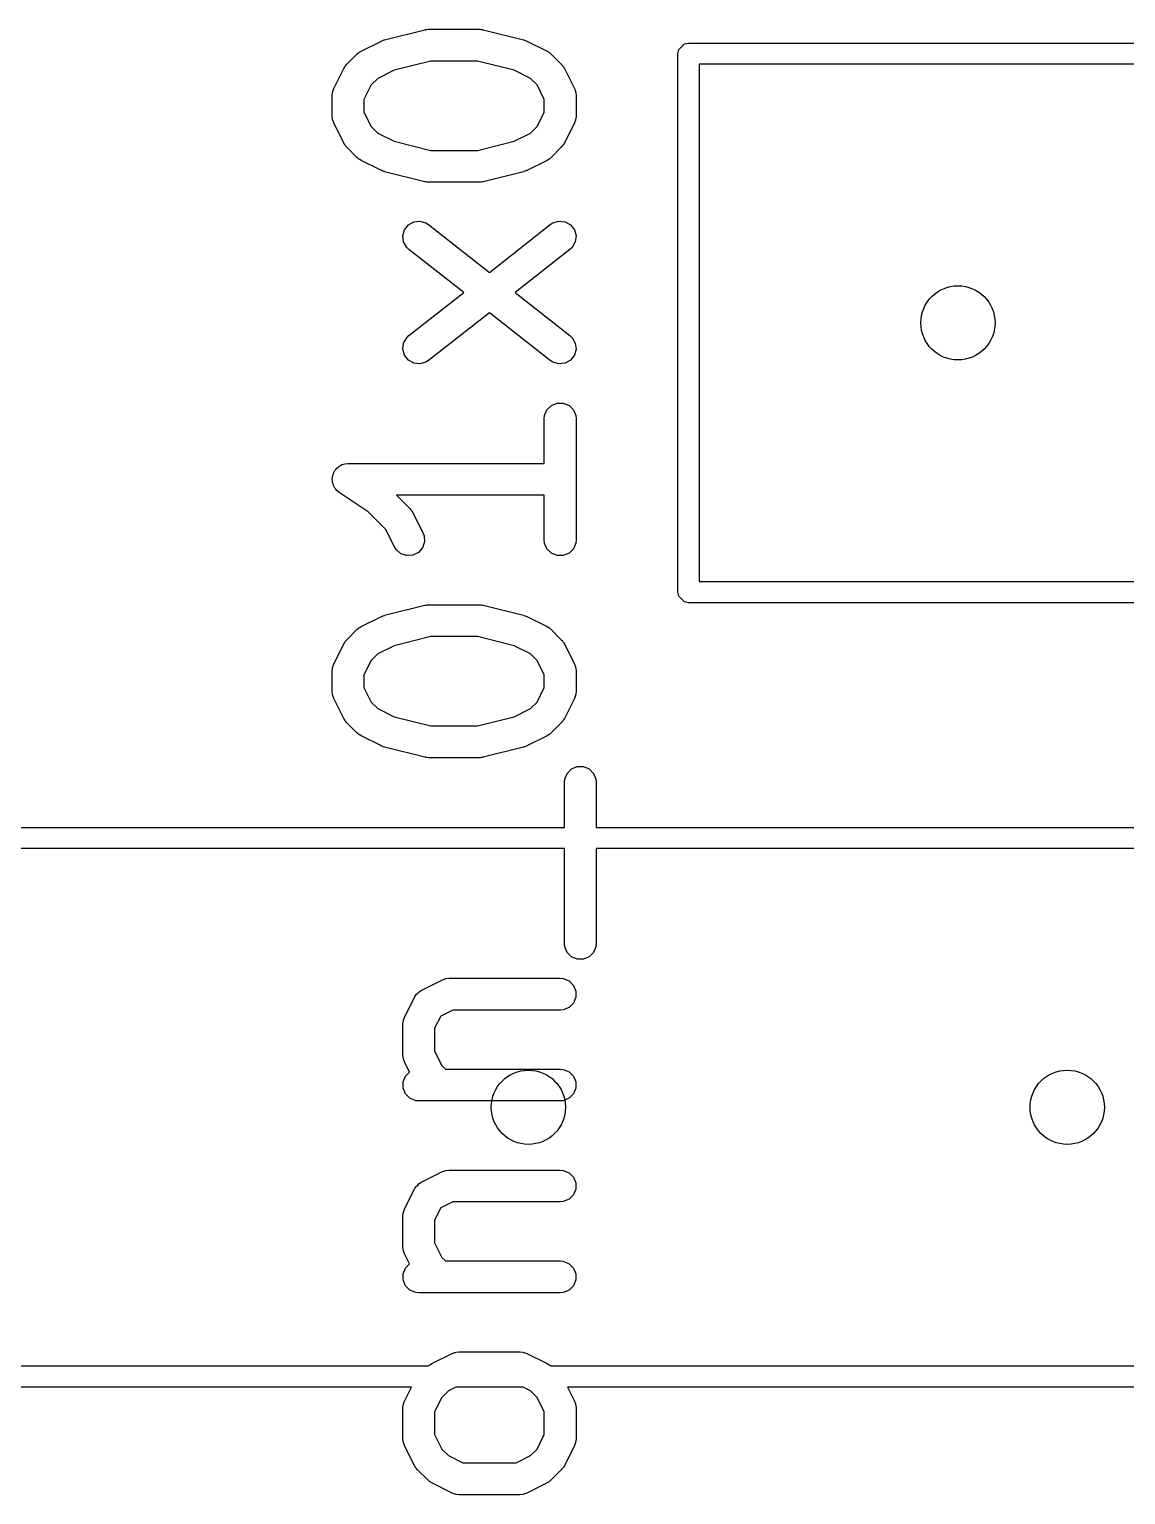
# Model space of a CAD drawing. Extents: x 2.08 to 4.63, y -4.92 to -2.81.
# Drawn here: x 2.9042 to 3.1077, y -4.7373 to -4.4652 of the extents above; entities that cross this region are included whole.
import ezdxf

# ---------------------------------------------------------------- set-up
doc = ezdxf.new("R2010")
doc.units = 0
doc.header["$MEASUREMENT"] = 0
doc.layers.add('BLACK', color=7, linetype='CONTINUOUS')

msp = doc.modelspace()

# ---------------------------------------------------------------- linework, layer by layer
at = {"layer": 'BLACK', "linetype": 'CONTINUOUS'}
for p, q in [((2.97016, -4.46714), (2.97766, -4.46526)), ((2.97766, -4.46526), (2.97776, -4.46525)), ((2.97776, -4.46525), (2.9778, -4.46523)), ((2.9778, -4.46523), (2.97802, -4.46521)), ((2.97802, -4.46521), (2.97823, -4.46518)), ((2.97823, -4.46518), (2.97828, -4.46519)), ((2.97828, -4.46519), (2.97838, -4.46518)), ((2.97838, -4.46518), (2.98775, -4.46518)), ((2.98775, -4.46518), (2.98785, -4.46519)), ((2.98785, -4.46519), (2.98789, -4.46518)), ((2.98789, -4.46518), (2.98811, -4.46521)), ((2.98811, -4.46521), (2.98833, -4.46523)), ((2.98833, -4.46523), (2.98837, -4.46525)), ((2.98837, -4.46525), (2.98847, -4.46526)), ((2.98847, -4.46526), (2.99597, -4.46714)), ((2.96581, -4.46924), (2.96956, -4.46736)), ((2.96956, -4.46736), (2.9696, -4.46735)), ((2.9696, -4.46735), (2.96962, -4.46733)), ((2.96962, -4.46733), (2.96986, -4.46725)), ((2.96986, -4.46725), (2.9701, -4.46716)), ((2.9701, -4.46716), (2.97012, -4.46715)), ((2.97012, -4.46715), (2.97016, -4.46714)), ((2.99597, -4.46714), (2.99601, -4.46715)), ((2.99601, -4.46715), (2.99603, -4.46716)), ((2.99603, -4.46716), (2.99627, -4.46725)), ((2.99627, -4.46725), (2.99651, -4.46733)), ((2.99651, -4.46733), (2.99653, -4.46735)), ((2.99653, -4.46735), (2.99657, -4.46736)), ((2.99657, -4.46736), (3.00032, -4.46924)), ((3.02476, -4.46893), (3.02582, -4.46787)), ((3.02582, -4.46787), (3.02657, -4.46772)), ((3.02657, -4.46772), (3.26556, -4.46772)), ((2.96317, -4.47167), (2.96504, -4.46979)), ((2.96504, -4.46979), (2.96527, -4.4696)), ((2.96527, -4.4696), (2.96532, -4.46955)), ((2.96532, -4.46955), (2.96541, -4.46949)), ((2.96541, -4.46949), (2.96549, -4.46942)), ((2.96549, -4.46942), (2.96556, -4.46939)), ((2.96556, -4.46939), (2.96581, -4.46924)), ((3.00032, -4.46924), (3.00057, -4.46939)), ((3.00057, -4.46939), (3.00064, -4.46942)), ((3.00064, -4.46942), (3.00072, -4.46949)), ((3.00072, -4.46949), (3.00081, -4.46955)), ((3.00081, -4.46955), (3.00086, -4.4696)), ((3.00086, -4.4696), (3.00109, -4.46979)), ((3.00109, -4.46979), (3.00296, -4.47167)), ((3.02461, -4.46969), (3.02476, -4.46893)), ((3.02461, -4.56969), (3.02461, -4.46969)), ((2.96074, -4.47618), (2.96261, -4.47243)), ((2.96261, -4.47243), (2.96277, -4.47218)), ((2.96277, -4.47218), (2.9628, -4.47211)), ((2.9628, -4.47211), (2.96286, -4.47203)), ((2.96286, -4.47203), (2.96292, -4.47194)), ((2.96292, -4.47194), (2.96298, -4.47189)), ((2.96298, -4.47189), (2.96317, -4.47167)), ((2.97191, -4.47279), (2.96888, -4.47431)), ((2.97874, -4.47108), (2.97191, -4.47279)), ((2.98739, -4.47108), (2.97874, -4.47108)), ((2.99422, -4.47279), (2.98739, -4.47108)), ((2.99725, -4.47431), (2.99422, -4.47279)), ((3.00296, -4.47167), (3.00315, -4.47189)), ((3.00315, -4.47189), (3.00321, -4.47194)), ((3.00321, -4.47194), (3.00326, -4.47203)), ((3.00326, -4.47203), (3.00333, -4.47211)), ((3.00333, -4.47211), (3.00336, -4.47218)), ((3.00336, -4.47218), (3.00352, -4.47243)), ((3.00352, -4.47243), (3.00539, -4.47618)), ((3.19079, -4.47165), (3.02854, -4.47165)), ((3.02854, -4.47165), (3.02854, -4.56772)), ((2.96053, -4.47672), (2.96074, -4.47618)), ((2.96768, -4.4755), (2.96633, -4.4782)), ((2.96888, -4.47431), (2.96768, -4.4755)), ((2.99845, -4.4755), (2.99725, -4.47431)), ((2.9998, -4.4782), (2.99845, -4.4755)), ((3.00539, -4.47618), (3.0056, -4.47672)), ((2.96043, -4.4775), (2.96048, -4.47693)), ((2.96043, -4.48125), (2.96043, -4.4775)), ((2.96048, -4.47693), (2.96052, -4.47683)), ((2.96052, -4.47683), (2.96053, -4.47672)), ((2.96633, -4.4782), (2.96633, -4.48056)), ((2.9998, -4.48056), (2.9998, -4.4782)), ((3.0056, -4.47672), (3.0056, -4.47683)), ((3.0056, -4.47683), (3.00564, -4.47693)), ((3.00564, -4.47693), (3.0057, -4.4775)), ((3.0057, -4.4775), (3.0057, -4.48125)), ((2.96048, -4.48183), (2.96043, -4.48125)), ((2.96052, -4.48193), (2.96048, -4.48183)), ((2.96633, -4.48056), (2.96768, -4.48325)), ((2.99845, -4.48325), (2.9998, -4.48056)), ((3.00564, -4.48183), (3.0056, -4.48193)), ((3.0057, -4.48125), (3.00564, -4.48183)), ((2.96053, -4.48203), (2.96052, -4.48193)), ((2.96074, -4.48257), (2.96053, -4.48203)), ((2.96261, -4.48632), (2.96074, -4.48257)), ((2.96768, -4.48325), (2.96888, -4.48445)), ((2.96888, -4.48445), (2.97191, -4.48597)), ((2.99422, -4.48597), (2.99725, -4.48445)), ((2.99725, -4.48445), (2.99845, -4.48325)), ((3.00539, -4.48257), (3.00352, -4.48632)), ((3.0056, -4.48203), (3.00539, -4.48257)), ((3.0056, -4.48193), (3.0056, -4.48203)), ((2.96277, -4.48657), (2.96261, -4.48632)), ((2.9628, -4.48664), (2.96277, -4.48657)), ((2.96286, -4.48672), (2.9628, -4.48664)), ((2.96292, -4.48681), (2.96286, -4.48672)), ((2.96298, -4.48686), (2.96292, -4.48681)), ((2.96317, -4.48709), (2.96298, -4.48686)), ((2.96504, -4.48896), (2.96317, -4.48709)), ((2.97191, -4.48597), (2.97874, -4.48767)), ((2.98739, -4.48767), (2.99422, -4.48597)), ((3.00296, -4.48709), (3.00109, -4.48896)), ((3.00315, -4.48686), (3.00296, -4.48709)), ((3.00321, -4.48681), (3.00315, -4.48686)), ((3.00326, -4.48672), (3.00321, -4.48681)), ((3.00333, -4.48664), (3.00326, -4.48672)), ((3.00336, -4.48657), (3.00333, -4.48664)), ((3.00352, -4.48632), (3.00336, -4.48657)), ((2.96527, -4.48915), (2.96504, -4.48896)), ((2.96532, -4.48921), (2.96527, -4.48915)), ((2.96541, -4.48927), (2.96532, -4.48921)), ((2.96549, -4.48933), (2.96541, -4.48927)), ((2.96556, -4.48936), (2.96549, -4.48933)), ((2.96581, -4.48952), (2.96556, -4.48936)), ((2.96956, -4.49139), (2.96581, -4.48952)), ((2.97874, -4.48767), (2.98739, -4.48767)), ((3.00032, -4.48952), (2.99657, -4.49139)), ((3.00057, -4.48936), (3.00032, -4.48952)), ((3.00064, -4.48933), (3.00057, -4.48936)), ((3.00072, -4.48927), (3.00064, -4.48933)), ((3.00081, -4.48921), (3.00072, -4.48927)), ((3.00086, -4.48915), (3.00081, -4.48921)), ((3.00109, -4.48896), (3.00086, -4.48915)), ((2.9696, -4.49141), (2.96956, -4.49139)), ((2.96962, -4.49142), (2.9696, -4.49141)), ((2.96986, -4.49151), (2.96962, -4.49142)), ((2.9701, -4.4916), (2.96986, -4.49151)), ((2.97012, -4.4916), (2.9701, -4.4916)), ((2.97016, -4.49162), (2.97012, -4.4916)), ((2.97766, -4.49349), (2.97016, -4.49162)), ((2.99597, -4.49162), (2.98847, -4.49349)), ((2.99601, -4.4916), (2.99597, -4.49162)), ((2.99603, -4.4916), (2.99601, -4.4916)), ((2.99627, -4.49151), (2.99603, -4.4916)), ((2.99651, -4.49142), (2.99627, -4.49151)), ((2.99653, -4.49141), (2.99651, -4.49142)), ((2.99657, -4.49139), (2.99653, -4.49141)), ((2.97776, -4.49351), (2.97766, -4.49349)), ((2.9778, -4.49352), (2.97776, -4.49351)), ((2.97802, -4.49354), (2.9778, -4.49352)), ((2.97823, -4.49358), (2.97802, -4.49354)), ((2.97828, -4.49357), (2.97823, -4.49358)), ((2.97838, -4.49358), (2.97828, -4.49357)), ((2.98775, -4.49358), (2.97838, -4.49358)), ((2.98785, -4.49357), (2.98775, -4.49358)), ((2.98789, -4.49358), (2.98785, -4.49357)), ((2.98811, -4.49354), (2.98789, -4.49358)), ((2.98833, -4.49352), (2.98811, -4.49354)), ((2.98837, -4.49351), (2.98833, -4.49352)), ((2.98847, -4.49349), (2.98837, -4.49351)), ((2.97559, -4.50094), (2.97673, -4.50081)), ((2.97673, -4.50081), (2.97784, -4.50112)), ((3.00141, -4.50112), (3.00252, -4.50081)), ((3.00252, -4.50081), (3.00367, -4.50094)), ((2.97356, -4.50352), (2.97387, -4.50241)), ((2.9737, -4.50467), (2.97356, -4.50352)), ((2.97387, -4.50241), (2.97458, -4.50151)), ((2.97458, -4.50151), (2.97559, -4.50094)), ((2.97784, -4.50112), (2.97833, -4.50143)), ((2.97833, -4.50143), (2.98963, -4.51031)), ((2.98963, -4.51031), (3.00092, -4.50143)), ((3.00092, -4.50143), (3.00141, -4.50112)), ((3.00367, -4.50094), (3.00467, -4.50151)), ((3.00467, -4.50151), (3.00538, -4.50241)), ((3.00538, -4.50241), (3.00569, -4.50352)), ((3.00569, -4.50352), (3.00556, -4.50467)), ((2.97426, -4.50567), (2.9737, -4.50467)), ((2.97468, -4.50607), (2.97426, -4.50567)), ((2.98485, -4.51406), (2.97468, -4.50607)), ((3.00457, -4.50607), (2.9944, -4.51406)), ((3.00499, -4.50567), (3.00457, -4.50607)), ((3.00556, -4.50467), (3.00499, -4.50567)), ((2.97468, -4.52205), (2.98485, -4.51406)), ((2.9944, -4.51406), (3.00457, -4.52205)), ((2.98963, -4.51782), (2.97833, -4.52669)), ((3.00092, -4.52669), (2.98963, -4.51782)), ((2.9737, -4.52345), (2.97426, -4.52245)), ((2.97426, -4.52245), (2.97468, -4.52205)), ((3.00457, -4.52205), (3.00499, -4.52245)), ((3.00499, -4.52245), (3.00556, -4.52345)), ((2.97356, -4.5246), (2.9737, -4.52345)), ((2.97387, -4.52571), (2.97356, -4.5246)), ((3.00569, -4.5246), (3.00538, -4.52571)), ((3.00556, -4.52345), (3.00569, -4.5246)), ((2.97458, -4.52661), (2.97387, -4.52571)), ((2.97559, -4.52718), (2.97458, -4.52661)), ((2.97673, -4.52732), (2.97559, -4.52718)), ((2.97784, -4.52701), (2.97673, -4.52732)), ((2.97833, -4.52669), (2.97784, -4.52701)), ((3.00141, -4.52701), (3.00092, -4.52669)), ((3.00252, -4.52732), (3.00141, -4.52701)), ((3.00367, -4.52718), (3.00252, -4.52732)), ((3.00467, -4.52661), (3.00367, -4.52718)), ((3.00538, -4.52571), (3.00467, -4.52661)), ((2.99985, -4.53692), (3.00029, -4.53585)), ((3.00029, -4.53585), (3.00111, -4.53504)), ((3.00111, -4.53504), (3.00217, -4.5346)), ((3.00217, -4.5346), (3.00332, -4.5346)), ((3.00332, -4.5346), (3.00439, -4.53504)), ((3.00439, -4.53504), (3.0052, -4.53585)), ((3.0052, -4.53585), (3.00564, -4.53692)), ((2.9998, -4.5375), (2.99985, -4.53692)), ((2.9998, -4.54579), (2.9998, -4.5375)), ((3.00564, -4.53692), (3.0057, -4.5375)), ((3.0057, -4.5375), (3.0057, -4.55999)), ((2.96081, -4.54737), (2.96092, -4.5471)), ((2.96092, -4.5471), (2.96113, -4.5469)), ((2.96113, -4.5469), (2.96129, -4.54666)), ((2.96129, -4.54666), (2.96153, -4.5465)), ((2.96153, -4.5465), (2.96174, -4.54629)), ((2.96174, -4.54629), (2.96201, -4.54618)), ((2.96201, -4.54618), (2.96225, -4.54602)), ((2.96225, -4.54602), (2.96253, -4.54596)), ((2.96253, -4.54596), (2.9628, -4.54585)), ((2.9628, -4.54585), (2.96337, -4.54579)), ((2.96337, -4.54579), (2.96338, -4.54579)), ((2.96338, -4.54579), (2.96338, -4.54579)), ((2.96338, -4.54579), (2.96338, -4.54579)), ((2.96338, -4.54579), (2.9998, -4.54579)), ((2.96043, -4.54875), (2.96048, -4.54846)), ((2.96048, -4.54903), (2.96043, -4.54875)), ((2.96048, -4.54817), (2.96059, -4.5479)), ((2.96048, -4.54846), (2.96048, -4.54817)), ((2.96048, -4.54932), (2.96048, -4.54903)), ((2.96059, -4.54959), (2.96048, -4.54932)), ((2.96059, -4.5479), (2.96065, -4.54762)), ((2.96065, -4.54988), (2.96059, -4.54959)), ((2.96065, -4.54762), (2.96081, -4.54737)), ((2.96081, -4.55012), (2.96065, -4.54988)), ((2.96092, -4.55038), (2.96081, -4.55012)), ((2.96113, -4.55059), (2.96092, -4.55038)), ((2.96129, -4.55083), (2.96113, -4.55059)), ((2.96174, -4.5512), (2.96129, -4.55083)), ((2.96712, -4.55479), (2.96174, -4.5512)), ((2.96174, -4.5512), (2.96174, -4.5512)), ((2.96174, -4.5512), (2.96174, -4.5512)), ((2.96174, -4.5512), (2.96174, -4.5512)), ((2.9998, -4.5517), (2.97238, -4.5517)), ((2.97238, -4.5517), (2.97484, -4.55416)), ((2.9998, -4.55999), (2.9998, -4.5517)), ((2.97033, -4.55799), (2.96712, -4.55479)), ((2.97484, -4.55416), (2.97503, -4.55438)), ((2.97503, -4.55438), (2.97509, -4.55443)), ((2.97509, -4.55443), (2.97514, -4.55452)), ((2.97514, -4.55452), (2.97521, -4.5546)), ((2.97521, -4.5546), (2.97524, -4.55467)), ((2.97524, -4.55467), (2.97539, -4.55492)), ((2.97539, -4.55492), (2.97727, -4.55867)), ((2.97199, -4.56131), (2.97033, -4.55799)), ((2.97756, -4.56036), (2.97719, -4.56145)), ((2.97727, -4.55867), (2.97748, -4.55921)), ((2.97748, -4.55921), (2.97756, -4.56036)), ((2.99985, -4.56057), (2.9998, -4.55999)), ((3.00029, -4.56163), (2.99985, -4.56057)), ((3.00564, -4.56057), (3.0052, -4.56163)), ((3.0057, -4.55999), (3.00564, -4.56057)), ((2.97229, -4.5618), (2.97199, -4.56131)), ((2.97316, -4.56256), (2.97229, -4.5618)), ((2.97426, -4.56292), (2.97316, -4.56256)), ((2.97541, -4.56284), (2.97426, -4.56292)), ((2.97644, -4.56233), (2.97541, -4.56284)), ((2.97719, -4.56145), (2.97644, -4.56233)), ((3.00111, -4.56245), (3.00029, -4.56163)), ((3.00217, -4.56289), (3.00111, -4.56245)), ((3.00332, -4.56289), (3.00217, -4.56289)), ((3.00439, -4.56245), (3.00332, -4.56289)), ((3.0052, -4.56163), (3.00439, -4.56245)), ((3.02854, -4.56772), (3.29311, -4.56772)), ((3.02476, -4.57044), (3.02461, -4.56969)), ((3.02582, -4.5715), (3.02476, -4.57044)), ((3.02657, -4.57165), (3.02582, -4.5715)), ((3.29538, -4.57165), (3.02657, -4.57165)), ((2.96581, -4.5761), (2.96956, -4.57422)), ((2.96956, -4.57422), (2.9696, -4.57421)), ((2.9696, -4.57421), (2.96962, -4.5742)), ((2.96962, -4.5742), (2.96986, -4.57411)), ((2.96986, -4.57411), (2.9701, -4.57402)), ((2.9701, -4.57402), (2.97012, -4.57402)), ((2.97012, -4.57402), (2.97016, -4.574)), ((2.97016, -4.574), (2.97766, -4.57213)), ((2.97766, -4.57213), (2.97776, -4.57211)), ((2.97776, -4.57211), (2.9778, -4.57209)), ((2.9778, -4.57209), (2.97802, -4.57207)), ((2.97802, -4.57207), (2.97823, -4.57204)), ((2.97823, -4.57204), (2.97828, -4.57205)), ((2.97828, -4.57205), (2.97838, -4.57204)), ((2.97838, -4.57204), (2.98775, -4.57204)), ((2.98775, -4.57204), (2.98785, -4.57205)), ((2.98785, -4.57205), (2.98789, -4.57204)), ((2.98789, -4.57204), (2.98811, -4.57207)), ((2.98811, -4.57207), (2.98833, -4.57209)), ((2.98833, -4.57209), (2.98837, -4.57211)), ((2.98837, -4.57211), (2.98847, -4.57213)), ((2.98847, -4.57213), (2.99597, -4.574)), ((2.99597, -4.574), (2.99601, -4.57402)), ((2.99601, -4.57402), (2.99603, -4.57402)), ((2.99603, -4.57402), (2.99627, -4.57411)), ((2.99627, -4.57411), (2.99651, -4.5742)), ((2.99651, -4.5742), (2.99653, -4.57421)), ((2.99653, -4.57421), (2.99657, -4.57422)), ((2.99657, -4.57422), (3.00032, -4.5761)), ((2.96317, -4.57853), (2.96504, -4.57665)), ((2.96504, -4.57665), (2.96527, -4.57647)), ((2.96527, -4.57647), (2.96532, -4.57641)), ((2.96532, -4.57641), (2.96541, -4.57635)), ((2.96541, -4.57635), (2.96549, -4.57629)), ((2.96549, -4.57629), (2.96556, -4.57626)), ((2.96556, -4.57626), (2.96581, -4.5761)), ((3.00032, -4.5761), (3.00057, -4.57626)), ((3.00057, -4.57626), (3.00064, -4.57629)), ((3.00064, -4.57629), (3.00072, -4.57635)), ((3.00072, -4.57635), (3.00081, -4.57641)), ((3.00081, -4.57641), (3.00086, -4.57647)), ((3.00086, -4.57647), (3.00109, -4.57665)), ((3.00109, -4.57665), (3.00296, -4.57853)), ((2.96074, -4.58304), (2.96261, -4.57929)), ((2.96261, -4.57929), (2.96277, -4.57905)), ((2.96277, -4.57905), (2.9628, -4.57897)), ((2.9628, -4.57897), (2.96286, -4.57889)), ((2.96286, -4.57889), (2.96292, -4.5788)), ((2.96292, -4.5788), (2.96298, -4.57875)), ((2.96298, -4.57875), (2.96317, -4.57853)), ((2.97191, -4.57965), (2.96888, -4.58117)), ((2.97874, -4.57794), (2.97191, -4.57965)), ((2.98739, -4.57794), (2.97874, -4.57794)), ((2.99422, -4.57965), (2.98739, -4.57794)), ((2.99725, -4.58117), (2.99422, -4.57965)), ((3.00296, -4.57853), (3.00315, -4.57875)), ((3.00315, -4.57875), (3.00321, -4.5788)), ((3.00321, -4.5788), (3.00326, -4.57889)), ((3.00326, -4.57889), (3.00333, -4.57897)), ((3.00333, -4.57897), (3.00336, -4.57905)), ((3.00336, -4.57905), (3.00352, -4.57929)), ((3.00352, -4.57929), (3.00539, -4.58304)), ((2.96768, -4.58236), (2.96633, -4.58506)), ((2.96888, -4.58117), (2.96768, -4.58236)), ((2.99845, -4.58236), (2.99725, -4.58117)), ((2.9998, -4.58506), (2.99845, -4.58236)), ((2.96043, -4.58436), (2.96048, -4.58379)), ((2.96043, -4.58811), (2.96043, -4.58436)), ((2.96048, -4.58379), (2.96052, -4.58369)), ((2.96052, -4.58369), (2.96053, -4.58358)), ((2.96053, -4.58358), (2.96074, -4.58304)), ((2.96633, -4.58506), (2.96633, -4.58742)), ((2.9998, -4.58742), (2.9998, -4.58506)), ((3.00539, -4.58304), (3.0056, -4.58358)), ((3.0056, -4.58358), (3.0056, -4.58369)), ((3.0056, -4.58369), (3.00564, -4.58379)), ((3.00564, -4.58379), (3.0057, -4.58436)), ((3.0057, -4.58436), (3.0057, -4.58811)), ((2.96633, -4.58742), (2.96768, -4.59011)), ((2.99845, -4.59011), (2.9998, -4.58742)), ((2.96048, -4.58869), (2.96043, -4.58811)), ((2.96052, -4.58879), (2.96048, -4.58869)), ((2.96053, -4.58889), (2.96052, -4.58879)), ((2.96074, -4.58943), (2.96053, -4.58889)), ((2.96261, -4.59318), (2.96074, -4.58943)), ((2.96768, -4.59011), (2.96888, -4.59131)), ((2.99725, -4.59131), (2.99845, -4.59011)), ((3.00539, -4.58943), (3.00352, -4.59318)), ((3.0056, -4.58889), (3.00539, -4.58943)), ((3.00564, -4.58869), (3.0056, -4.58879)), ((3.0056, -4.58879), (3.0056, -4.58889)), ((3.0057, -4.58811), (3.00564, -4.58869)), ((2.96277, -4.59343), (2.96261, -4.59318)), ((2.96888, -4.59131), (2.97191, -4.59283)), ((2.97191, -4.59283), (2.97874, -4.59454)), ((2.98739, -4.59454), (2.99422, -4.59283)), ((2.99422, -4.59283), (2.99725, -4.59131)), ((3.00352, -4.59318), (3.00336, -4.59343)), ((2.9628, -4.5935), (2.96277, -4.59343)), ((2.96286, -4.59358), (2.9628, -4.5935)), ((2.96292, -4.59367), (2.96286, -4.59358)), ((2.96298, -4.59373), (2.96292, -4.59367)), ((2.96317, -4.59395), (2.96298, -4.59373)), ((2.96504, -4.59583), (2.96317, -4.59395)), ((2.96527, -4.59601), (2.96504, -4.59583)), ((2.96532, -4.59607), (2.96527, -4.59601)), ((2.96541, -4.59613), (2.96532, -4.59607)), ((2.96549, -4.59619), (2.96541, -4.59613)), ((2.97874, -4.59454), (2.98739, -4.59454)), ((3.00072, -4.59613), (3.00064, -4.59619)), ((3.00081, -4.59607), (3.00072, -4.59613)), ((3.00086, -4.59601), (3.00081, -4.59607)), ((3.00109, -4.59583), (3.00086, -4.59601)), ((3.00296, -4.59395), (3.00109, -4.59583)), ((3.00315, -4.59373), (3.00296, -4.59395)), ((3.00321, -4.59367), (3.00315, -4.59373)), ((3.00326, -4.59358), (3.00321, -4.59367)), ((3.00333, -4.5935), (3.00326, -4.59358)), ((3.00336, -4.59343), (3.00333, -4.5935)), ((2.96556, -4.59622), (2.96549, -4.59619)), ((2.96581, -4.59638), (2.96556, -4.59622)), ((2.96956, -4.59825), (2.96581, -4.59638)), ((2.9696, -4.59827), (2.96956, -4.59825)), ((2.96962, -4.59828), (2.9696, -4.59827)), ((2.96986, -4.59837), (2.96962, -4.59828)), ((2.9701, -4.59846), (2.96986, -4.59837)), ((2.97012, -4.59846), (2.9701, -4.59846)), ((2.97016, -4.59848), (2.97012, -4.59846)), ((2.97766, -4.60035), (2.97016, -4.59848)), ((2.99597, -4.59848), (2.98847, -4.60035)), ((2.99601, -4.59846), (2.99597, -4.59848)), ((2.99603, -4.59846), (2.99601, -4.59846)), ((2.99627, -4.59837), (2.99603, -4.59846)), ((2.99651, -4.59828), (2.99627, -4.59837)), ((2.99653, -4.59827), (2.99651, -4.59828)), ((2.99657, -4.59825), (2.99653, -4.59827)), ((3.00032, -4.59638), (2.99657, -4.59825)), ((3.00057, -4.59622), (3.00032, -4.59638)), ((3.00064, -4.59619), (3.00057, -4.59622)), ((2.97776, -4.60037), (2.97766, -4.60035)), ((2.9778, -4.60038), (2.97776, -4.60037)), ((2.97802, -4.60041), (2.9778, -4.60038)), ((2.97823, -4.60044), (2.97802, -4.60041)), ((2.97828, -4.60043), (2.97823, -4.60044)), ((2.97838, -4.60044), (2.97828, -4.60043)), ((2.98775, -4.60044), (2.97838, -4.60044)), ((2.98785, -4.60043), (2.98775, -4.60044)), ((2.98789, -4.60044), (2.98785, -4.60043)), ((2.98811, -4.60041), (2.98789, -4.60044)), ((2.98833, -4.60038), (2.98811, -4.60041)), ((2.98837, -4.60037), (2.98833, -4.60038)), ((2.98847, -4.60035), (2.98837, -4.60037)), ((3.0036, -4.60441), (3.00404, -4.60335)), ((3.00404, -4.60335), (3.00486, -4.60253)), ((3.00486, -4.60253), (3.00592, -4.60209)), ((3.00592, -4.60209), (3.00707, -4.60209)), ((3.00707, -4.60209), (3.00814, -4.60253)), ((3.00814, -4.60253), (3.00895, -4.60335)), ((3.00895, -4.60335), (3.00939, -4.60441)), ((3.00355, -4.60499), (3.0036, -4.60441)), ((3.00355, -4.61339), (3.00355, -4.60499)), ((3.00939, -4.60441), (3.00945, -4.60499)), ((3.00945, -4.60499), (3.00945, -4.61339)), ((2.14685, -4.61339), (3.00355, -4.61339)), ((3.00945, -4.61339), (3.22185, -4.61339)), ((3.00355, -4.61732), (2.14882, -4.61732)), ((3.00355, -4.63498), (3.00355, -4.61732)), ((3.00945, -4.61732), (3.00945, -4.63498)), ((3.22104, -4.61732), (3.00945, -4.61732)), ((3.0036, -4.63556), (3.00355, -4.63498)), ((3.00404, -4.63662), (3.0036, -4.63556)), ((3.00486, -4.63744), (3.00404, -4.63662)), ((3.00895, -4.63662), (3.00814, -4.63744)), ((3.00939, -4.63556), (3.00895, -4.63662)), ((3.00945, -4.63498), (3.00939, -4.63556)), ((3.00592, -4.63788), (3.00486, -4.63744)), ((3.00707, -4.63788), (3.00592, -4.63788)), ((3.00814, -4.63744), (3.00707, -4.63788)), ((2.97706, -4.64359), (2.98081, -4.64172)), ((2.98081, -4.64172), (2.98135, -4.64151)), ((2.98135, -4.64151), (2.98145, -4.6415)), ((2.98145, -4.6415), (2.98155, -4.64146)), ((2.98155, -4.64146), (2.98213, -4.6414)), ((2.98213, -4.6414), (3.00275, -4.6414)), ((3.00275, -4.6414), (3.00332, -4.64146)), ((3.00332, -4.64146), (3.00439, -4.6419)), ((3.00439, -4.6419), (3.0052, -4.64272)), ((2.97386, -4.64866), (2.97574, -4.64491)), ((2.97574, -4.64491), (2.9758, -4.64481)), ((2.9758, -4.64481), (2.97581, -4.64477)), ((2.97581, -4.64477), (2.97586, -4.64471)), ((2.97586, -4.64471), (2.97604, -4.64442)), ((2.97604, -4.64442), (2.97632, -4.64418)), ((2.97632, -4.64418), (2.97657, -4.6439)), ((2.97657, -4.6439), (2.97686, -4.64372)), ((2.97686, -4.64372), (2.97691, -4.64367)), ((2.97691, -4.64367), (2.97696, -4.64365)), ((2.97696, -4.64365), (2.97706, -4.64359)), ((3.0052, -4.64272), (3.00564, -4.64378)), ((3.00564, -4.64493), (3.0052, -4.646)), ((3.00564, -4.64378), (3.00564, -4.64493)), ((2.98282, -4.64731), (2.98058, -4.64843)), ((3.00275, -4.64731), (2.98282, -4.64731)), ((3.00332, -4.64725), (3.00275, -4.64731)), ((3.00439, -4.64681), (3.00332, -4.64725)), ((3.0052, -4.646), (3.00439, -4.64681)), ((2.97355, -4.64998), (2.97361, -4.64941)), ((2.97355, -4.65561), (2.97355, -4.64998)), ((2.97361, -4.64941), (2.97365, -4.64931)), ((2.97365, -4.6492), (2.97386, -4.64866)), ((2.97365, -4.64931), (2.97365, -4.6492)), ((2.98058, -4.64843), (2.97945, -4.65068)), ((2.97945, -4.65068), (2.97945, -4.65491)), ((2.97361, -4.65618), (2.97355, -4.65561)), ((2.97945, -4.65491), (2.9808, -4.65761)), ((2.97365, -4.65628), (2.97361, -4.65618)), ((2.97365, -4.65639), (2.97365, -4.65628)), ((2.97386, -4.65693), (2.97365, -4.65639)), ((2.97481, -4.65883), (2.97386, -4.65693)), ((2.9808, -4.65761), (2.98147, -4.65828)), ((2.98147, -4.65828), (3.00275, -4.65828)), ((3.00275, -4.65828), (3.00332, -4.65833)), ((3.00332, -4.65833), (3.00439, -4.65877)), ((2.97361, -4.66065), (2.97405, -4.65959)), ((2.97361, -4.66181), (2.97361, -4.66065)), ((2.97405, -4.65959), (2.97481, -4.65883)), ((3.00439, -4.65877), (3.0052, -4.65959)), ((3.0052, -4.65959), (3.00564, -4.66065)), ((3.00564, -4.66065), (3.00564, -4.66181)), ((2.97405, -4.66287), (2.97361, -4.66181)), ((2.97486, -4.66368), (2.97405, -4.66287)), ((2.97593, -4.66413), (2.97486, -4.66368)), ((2.9765, -4.66418), (2.97593, -4.66413)), ((3.00332, -4.66413), (3.00275, -4.66418)), ((3.00439, -4.66368), (3.00332, -4.66413)), ((3.0052, -4.66287), (3.00439, -4.66368)), ((3.00564, -4.66181), (3.0052, -4.66287)), ((3.00275, -4.66418), (2.9765, -4.66418)), ((2.97706, -4.67921), (2.98081, -4.67734)), ((2.98081, -4.67734), (2.98135, -4.67713)), ((2.98135, -4.67713), (2.98145, -4.67712)), ((2.98145, -4.67712), (2.98155, -4.67708)), ((2.98155, -4.67708), (2.98213, -4.67702)), ((2.98213, -4.67702), (3.00275, -4.67702)), ((3.00275, -4.67702), (3.00332, -4.67708)), ((3.00332, -4.67708), (3.00439, -4.67752)), ((3.00439, -4.67752), (3.0052, -4.67834)), ((2.97574, -4.68053), (2.9758, -4.68044)), ((2.9758, -4.68044), (2.97581, -4.68039)), ((2.97581, -4.68039), (2.97586, -4.68033)), ((2.97586, -4.68033), (2.97604, -4.68004)), ((2.97604, -4.68004), (2.97632, -4.6798)), ((2.97632, -4.6798), (2.97657, -4.67952)), ((2.97657, -4.67952), (2.97686, -4.67934)), ((2.97686, -4.67934), (2.97691, -4.67929)), ((2.97691, -4.67929), (2.97696, -4.67927)), ((2.97696, -4.67927), (2.97706, -4.67921)), ((3.0052, -4.67834), (3.00564, -4.6794)), ((3.00564, -4.6794), (3.00564, -4.68055)), ((2.97386, -4.68428), (2.97574, -4.68053)), ((2.98282, -4.68293), (2.98058, -4.68405)), ((3.00275, -4.68293), (2.98282, -4.68293)), ((3.00332, -4.68287), (3.00275, -4.68293)), ((3.00439, -4.68243), (3.00332, -4.68287)), ((3.0052, -4.68162), (3.00439, -4.68243)), ((3.00564, -4.68055), (3.0052, -4.68162)), ((2.97355, -4.6856), (2.97361, -4.68503)), ((2.97355, -4.69123), (2.97355, -4.6856)), ((2.97361, -4.68503), (2.97365, -4.68493)), ((2.97365, -4.68482), (2.97386, -4.68428)), ((2.97365, -4.68493), (2.97365, -4.68482)), ((2.98058, -4.68405), (2.97945, -4.6863)), ((2.97945, -4.6863), (2.97945, -4.69053)), ((2.97361, -4.6918), (2.97355, -4.69123)), ((2.97945, -4.69053), (2.9808, -4.69323)), ((2.97365, -4.6919), (2.97361, -4.6918)), ((2.97365, -4.69201), (2.97365, -4.6919)), ((2.97386, -4.69255), (2.97365, -4.69201)), ((2.97481, -4.69445), (2.97386, -4.69255)), ((2.9808, -4.69323), (2.98147, -4.6939)), ((2.98147, -4.6939), (3.00275, -4.6939)), ((3.00275, -4.6939), (3.00332, -4.69395)), ((3.00332, -4.69395), (3.00439, -4.6944)), ((2.97361, -4.69627), (2.97405, -4.69521)), ((2.97361, -4.69743), (2.97361, -4.69627)), ((2.97405, -4.69521), (2.97481, -4.69445)), ((3.00439, -4.6944), (3.0052, -4.69521)), ((3.0052, -4.69521), (3.00564, -4.69627)), ((3.00564, -4.69627), (3.00564, -4.69743)), ((2.97405, -4.69849), (2.97361, -4.69743)), ((2.97486, -4.69931), (2.97405, -4.69849)), ((2.97593, -4.69975), (2.97486, -4.69931)), ((3.00439, -4.69931), (3.00332, -4.69975)), ((3.0052, -4.69849), (3.00439, -4.69931)), ((3.00564, -4.69743), (3.0052, -4.69849)), ((2.9765, -4.6998), (2.97593, -4.69975)), ((3.00275, -4.6998), (2.9765, -4.6998)), ((3.00332, -4.69975), (3.00275, -4.6998)), ((2.97853, -4.71321), (2.97861, -4.71314)), ((2.97861, -4.71314), (2.97868, -4.71311)), ((2.97868, -4.71311), (2.97893, -4.71296)), ((2.97893, -4.71296), (2.98268, -4.71108)), ((2.98268, -4.71108), (2.98322, -4.71088)), ((2.98322, -4.71088), (2.98333, -4.71087)), ((2.98333, -4.71087), (2.98343, -4.71083)), ((2.98343, -4.71083), (2.984, -4.71077)), ((2.984, -4.71077), (2.99525, -4.71077)), ((2.99525, -4.71077), (2.99583, -4.71083)), ((2.99583, -4.71083), (2.99592, -4.71087)), ((2.99592, -4.71087), (2.99603, -4.71088)), ((2.99603, -4.71088), (2.99657, -4.71108)), ((2.99657, -4.71108), (3.00032, -4.71296)), ((3.00032, -4.71296), (3.00057, -4.71311)), ((3.00057, -4.71311), (3.00064, -4.71314)), ((3.00064, -4.71314), (3.00072, -4.71321)), ((2.14882, -4.71339), (2.97832, -4.71339)), ((2.97832, -4.71339), (2.97839, -4.71332)), ((2.97839, -4.71332), (2.97844, -4.71327)), ((2.97844, -4.71327), (2.97853, -4.71321)), ((3.00072, -4.71321), (3.00081, -4.71327)), ((3.00081, -4.71327), (3.00086, -4.71332)), ((3.00086, -4.71332), (3.00094, -4.71339)), ((3.00094, -4.71339), (3.24488, -4.71339)), ((2.97515, -4.71732), (2.14685, -4.71732)), ((2.97386, -4.7199), (2.97515, -4.71732)), ((2.982, -4.71802), (2.9808, -4.71922)), ((2.9834, -4.71732), (2.982, -4.71802)), ((2.99585, -4.71732), (2.9834, -4.71732)), ((2.99725, -4.71802), (2.99585, -4.71732)), ((2.99845, -4.71922), (2.99725, -4.71802)), ((3.24685, -4.71732), (3.0041, -4.71732)), ((3.0041, -4.71732), (3.00539, -4.7199)), ((2.97355, -4.72122), (2.97361, -4.72065)), ((2.97355, -4.72685), (2.97355, -4.72122)), ((2.97361, -4.72065), (2.97365, -4.72055)), ((2.97365, -4.72044), (2.97386, -4.7199)), ((2.97365, -4.72055), (2.97365, -4.72044)), ((2.9808, -4.71922), (2.97945, -4.72192)), ((2.9998, -4.72192), (2.99845, -4.71922)), ((3.00539, -4.7199), (3.0056, -4.72044)), ((3.0056, -4.72044), (3.0056, -4.72055)), ((3.0056, -4.72055), (3.00564, -4.72065)), ((3.00564, -4.72065), (3.0057, -4.72122)), ((3.0057, -4.72122), (3.0057, -4.72685)), ((2.97945, -4.72192), (2.97945, -4.72615)), ((2.9998, -4.72615), (2.9998, -4.72192)), ((2.97945, -4.72615), (2.9808, -4.72885)), ((2.99845, -4.72885), (2.9998, -4.72615)), ((2.97361, -4.72742), (2.97355, -4.72685)), ((2.97365, -4.72752), (2.97361, -4.72742)), ((2.97365, -4.72763), (2.97365, -4.72752)), ((2.97386, -4.72817), (2.97365, -4.72763)), ((2.97574, -4.73192), (2.97386, -4.72817)), ((2.9808, -4.72885), (2.982, -4.73004)), ((2.99725, -4.73004), (2.99845, -4.72885)), ((3.00539, -4.72817), (3.00352, -4.73192)), ((3.0056, -4.72763), (3.00539, -4.72817)), ((3.00564, -4.72742), (3.0056, -4.72752)), ((3.0056, -4.72752), (3.0056, -4.72763)), ((3.0057, -4.72685), (3.00564, -4.72742)), ((2.97589, -4.73216), (2.97574, -4.73192)), ((2.97592, -4.73224), (2.97589, -4.73216)), ((2.982, -4.73004), (2.9847, -4.73139)), ((2.9847, -4.73139), (2.99455, -4.73139)), ((2.99455, -4.73139), (2.99725, -4.73004)), ((3.00336, -4.73216), (3.00333, -4.73224)), ((3.00352, -4.73192), (3.00336, -4.73216)), ((2.97599, -4.73232), (2.97592, -4.73224)), ((2.97604, -4.73241), (2.97599, -4.73232)), ((2.9761, -4.73246), (2.97604, -4.73241)), ((2.97629, -4.73268), (2.9761, -4.73246)), ((2.97816, -4.73456), (2.97629, -4.73268)), ((2.97839, -4.73474), (2.97816, -4.73456)), ((2.97844, -4.7348), (2.97839, -4.73474)), ((2.97853, -4.73486), (2.97844, -4.7348)), ((2.97861, -4.73493), (2.97853, -4.73486)), ((2.97868, -4.73496), (2.97861, -4.73493)), ((3.00064, -4.73493), (3.00057, -4.73496)), ((3.00072, -4.73486), (3.00064, -4.73493)), ((3.00081, -4.7348), (3.00072, -4.73486)), ((3.00086, -4.73474), (3.00081, -4.7348)), ((3.00109, -4.73456), (3.00086, -4.73474)), ((3.00296, -4.73268), (3.00109, -4.73456)), ((3.00315, -4.73246), (3.00296, -4.73268)), ((3.00321, -4.73241), (3.00315, -4.73246)), ((3.00326, -4.73232), (3.00321, -4.73241)), ((3.00333, -4.73224), (3.00326, -4.73232)), ((2.97893, -4.73511), (2.97868, -4.73496)), ((2.98268, -4.73699), (2.97893, -4.73511)), ((2.98322, -4.73719), (2.98268, -4.73699)), ((2.98333, -4.7372), (2.98322, -4.73719)), ((2.98343, -4.73724), (2.98333, -4.7372)), ((2.984, -4.7373), (2.98343, -4.73724)), ((2.99525, -4.7373), (2.984, -4.7373)), ((2.99583, -4.73724), (2.99525, -4.7373)), ((2.99592, -4.7372), (2.99583, -4.73724)), ((2.99603, -4.73719), (2.99592, -4.7372)), ((2.99657, -4.73699), (2.99603, -4.73719)), ((3.00032, -4.73511), (2.99657, -4.73699)), ((3.00057, -4.73496), (3.00032, -4.73511))]:
    msp.add_line(p, q, dxfattribs=at)
at = {"layer": 'BLACK'}
for centre in [(3.07657, -4.51969), (3.07657, -4.51969), (2.99685, -4.66535), (2.99685, -4.66535), (3.09685, -4.66535), (3.09685, -4.66535)]:
    msp.add_circle(centre, 0.00689, dxfattribs=at)

doc.saveas('drawing.dxf')
